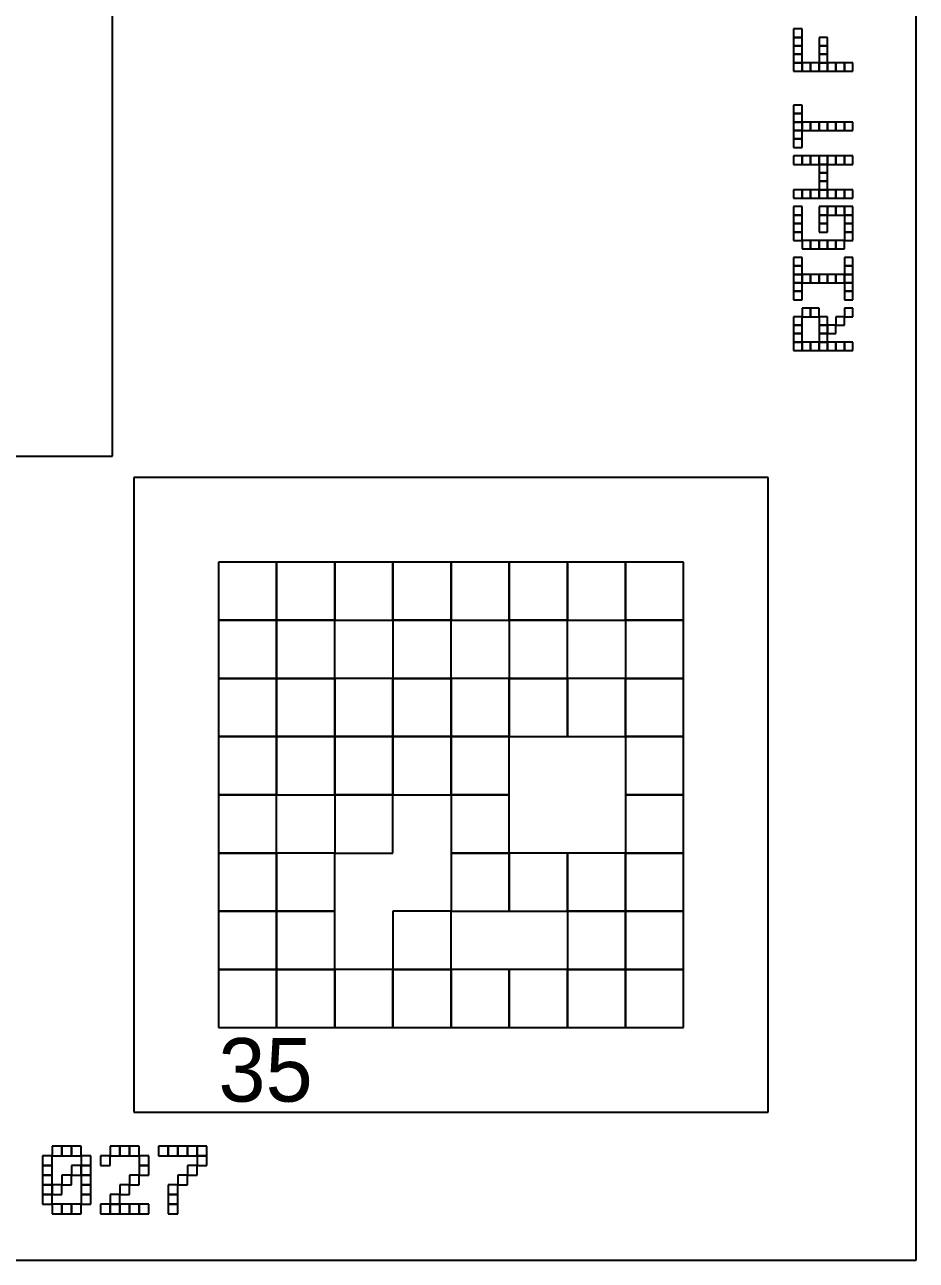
# Model space of a CAD drawing. Extents: x 0 to 490, y -8 to 329.
# Drawn here: x 107.8 to 150, y 0 to 58.4 of the extents above; entities that cross this region are included whole.
import ezdxf

# ---------------------------------------------------------------- set-up
doc = ezdxf.new("R2010")
doc.units = 0
for name, color, linetype in [('BLACK_POCKET', 7, 'CONTINUOUS'), ('BOARD_TEXT', 2, 'CONTINUOUS'), ('CUT', 1, 'CONTINUOUS'), ('LABEL', 3, 'CONTINUOUS'), ('QUIET_ZONE', 4, 'CONTINUOUS'), ('TAG_BOUNDARY', 8, 'CONTINUOUS')]:
    doc.layers.add(name, color=color, linetype=linetype)

msp = doc.modelspace()

# ---------------------------------------------------------------- linework, layer by layer
at = {"layer": 'BLACK_POCKET'}
for p, q in [((119.75, 33), (117, 33)), ((117, 33), (117, 30.25)), ((119.75, 30.25), (119.75, 33)), ((122.5, 33), (119.75, 33)), ((119.75, 33), (119.75, 30.25)), ((122.5, 30.25), (122.5, 33)), ((125.25, 33), (122.5, 33)), ((122.5, 33), (122.5, 30.25)), ((125.25, 30.25), (125.25, 33)), ((128, 33), (125.25, 33)), ((125.25, 33), (125.25, 30.25)), ((128, 30.25), (128, 33)), ((130.75, 33), (128, 33)), ((128, 33), (128, 30.25)), ((130.75, 30.25), (130.75, 33)), ((133.5, 33), (130.75, 33)), ((130.75, 33), (130.75, 30.25)), ((133.5, 30.25), (133.5, 33)), ((136.25, 33), (133.5, 33)), ((133.5, 33), (133.5, 30.25)), ((136.25, 30.25), (136.25, 33)), ((139, 33), (136.25, 33)), ((136.25, 33), (136.25, 30.25)), ((139, 30.25), (139, 33)), ((117, 30.25), (119.75, 30.25)), ((119.75, 30.25), (117, 30.25)), ((117, 30.25), (117, 27.5)), ((119.75, 30.25), (122.5, 30.25)), ((119.75, 27.5), (119.75, 30.25)), ((122.5, 30.25), (119.75, 30.25)), ((119.75, 30.25), (119.75, 27.5)), ((122.5, 30.25), (125.25, 30.25)), ((122.5, 27.5), (122.5, 30.25)), ((125.25, 30.25), (128, 30.25)), ((128, 30.25), (125.25, 30.25)), ((125.25, 30.25), (125.25, 27.5)), ((128, 30.25), (130.75, 30.25)), ((128, 27.5), (128, 30.25)), ((130.75, 30.25), (133.5, 30.25)), ((133.5, 30.25), (130.75, 30.25)), ((130.75, 30.25), (130.75, 27.5)), ((133.5, 30.25), (136.25, 30.25)), ((133.5, 27.5), (133.5, 30.25)), ((136.25, 30.25), (139, 30.25)), ((139, 30.25), (136.25, 30.25)), ((136.25, 30.25), (136.25, 27.5)), ((139, 27.5), (139, 30.25)), ((117, 27.5), (119.75, 27.5)), ((119.75, 27.5), (117, 27.5)), ((117, 27.5), (117, 24.75)), ((119.75, 27.5), (122.5, 27.5)), ((119.75, 24.75), (119.75, 27.5)), ((122.5, 27.5), (119.75, 27.5)), ((119.75, 27.5), (119.75, 24.75)), ((122.5, 24.75), (122.5, 27.5)), ((125.25, 27.5), (122.5, 27.5)), ((122.5, 27.5), (122.5, 24.75)), ((125.25, 27.5), (128, 27.5)), ((125.25, 24.75), (125.25, 27.5)), ((128, 27.5), (125.25, 27.5)), ((125.25, 27.5), (125.25, 24.75)), ((128, 24.75), (128, 27.5)), ((130.75, 27.5), (128, 27.5)), ((128, 27.5), (128, 24.75)), ((130.75, 27.5), (133.5, 27.5)), ((130.75, 24.75), (130.75, 27.5)), ((133.5, 27.5), (130.75, 27.5)), ((130.75, 27.5), (130.75, 24.75)), ((133.5, 24.75), (133.5, 27.5)), ((136.25, 27.5), (133.5, 27.5)), ((133.5, 27.5), (133.5, 24.75)), ((136.25, 27.5), (139, 27.5)), ((136.25, 24.75), (136.25, 27.5)), ((139, 27.5), (136.25, 27.5)), ((136.25, 27.5), (136.25, 24.75)), ((139, 24.75), (139, 27.5)), ((117, 24.75), (119.75, 24.75)), ((119.75, 24.75), (117, 24.75)), ((117, 24.75), (117, 22)), ((119.75, 24.75), (122.5, 24.75)), ((119.75, 22), (119.75, 24.75)), ((122.5, 24.75), (119.75, 24.75)), ((119.75, 24.75), (119.75, 22)), ((122.5, 24.75), (125.25, 24.75)), ((122.5, 22), (122.5, 24.75)), ((125.25, 24.75), (122.5, 24.75)), ((122.5, 24.75), (122.5, 22)), ((125.25, 24.75), (128, 24.75)), ((125.25, 22), (125.25, 24.75)), ((128, 24.75), (125.25, 24.75)), ((125.25, 24.75), (125.25, 22)), ((128, 24.75), (130.75, 24.75)), ((128, 22), (128, 24.75)), ((130.75, 24.75), (128, 24.75)), ((128, 24.75), (128, 22)), ((130.75, 24.75), (133.5, 24.75)), ((130.75, 22), (130.75, 24.75)), ((133.5, 24.75), (136.25, 24.75)), ((136.25, 24.75), (139, 24.75)), ((139, 24.75), (136.25, 24.75)), ((136.25, 24.75), (136.25, 22)), ((139, 22), (139, 24.75)), ((117, 22), (119.75, 22)), ((119.75, 22), (117, 22)), ((117, 22), (117, 19.25)), ((119.75, 22), (122.5, 22)), ((119.75, 19.25), (119.75, 22)), ((122.5, 22), (125.25, 22)), ((125.25, 22), (122.5, 22)), ((122.5, 22), (122.5, 19.25)), ((125.25, 22), (128, 22)), ((125.25, 19.25), (125.25, 22)), ((128, 22), (130.75, 22)), ((130.75, 22), (128, 22)), ((128, 22), (128, 19.25)), ((130.75, 19.25), (130.75, 22)), ((136.25, 22), (139, 22)), ((139, 22), (136.25, 22)), ((136.25, 22), (136.25, 19.25)), ((139, 19.25), (139, 22)), ((117, 19.25), (119.75, 19.25)), ((119.75, 19.25), (117, 19.25)), ((117, 19.25), (117, 16.5)), ((119.75, 16.5), (119.75, 19.25)), ((122.5, 19.25), (119.75, 19.25)), ((119.75, 19.25), (119.75, 16.5)), ((122.5, 19.25), (125.25, 19.25)), ((122.5, 16.5), (122.5, 19.25)), ((128, 19.25), (130.75, 19.25)), ((130.75, 19.25), (128, 19.25)), ((128, 19.25), (128, 16.5)), ((130.75, 16.5), (130.75, 19.25)), ((133.5, 19.25), (130.75, 19.25)), ((130.75, 19.25), (130.75, 16.5)), ((133.5, 16.5), (133.5, 19.25)), ((136.25, 19.25), (133.5, 19.25)), ((133.5, 19.25), (133.5, 16.5)), ((136.25, 19.25), (139, 19.25)), ((136.25, 16.5), (136.25, 19.25)), ((139, 19.25), (136.25, 19.25)), ((136.25, 19.25), (136.25, 16.5)), ((139, 16.5), (139, 19.25)), ((117, 16.5), (119.75, 16.5)), ((119.75, 16.5), (117, 16.5)), ((117, 16.5), (117, 13.75)), ((119.75, 16.5), (122.5, 16.5)), ((119.75, 13.75), (119.75, 16.5)), ((122.5, 16.5), (119.75, 16.5)), ((119.75, 16.5), (119.75, 13.75)), ((122.5, 13.75), (122.5, 16.5)), ((128, 16.5), (125.25, 16.5)), ((125.25, 16.5), (125.25, 13.75)), ((128, 16.5), (130.75, 16.5)), ((128, 13.75), (128, 16.5)), ((130.75, 16.5), (133.5, 16.5)), ((133.5, 16.5), (136.25, 16.5)), ((136.25, 16.5), (133.5, 16.5)), ((133.5, 16.5), (133.5, 13.75)), ((136.25, 16.5), (139, 16.5)), ((136.25, 13.75), (136.25, 16.5)), ((139, 16.5), (136.25, 16.5)), ((136.25, 16.5), (136.25, 13.75)), ((139, 13.75), (139, 16.5)), ((117, 13.75), (119.75, 13.75)), ((119.75, 13.75), (117, 13.75)), ((117, 13.75), (117, 11)), ((119.75, 13.75), (122.5, 13.75)), ((119.75, 11), (119.75, 13.75)), ((122.5, 13.75), (119.75, 13.75)), ((119.75, 13.75), (119.75, 11)), ((122.5, 11), (122.5, 13.75)), ((125.25, 13.75), (122.5, 13.75)), ((122.5, 13.75), (122.5, 11)), ((125.25, 13.75), (128, 13.75)), ((125.25, 11), (125.25, 13.75)), ((128, 13.75), (125.25, 13.75)), ((125.25, 13.75), (125.25, 11)), ((128, 11), (128, 13.75)), ((130.75, 13.75), (128, 13.75)), ((128, 13.75), (128, 11)), ((130.75, 11), (130.75, 13.75)), ((133.5, 13.75), (130.75, 13.75)), ((130.75, 13.75), (130.75, 11)), ((133.5, 13.75), (136.25, 13.75)), ((133.5, 11), (133.5, 13.75)), ((136.25, 13.75), (133.5, 13.75)), ((133.5, 13.75), (133.5, 11)), ((136.25, 13.75), (139, 13.75)), ((136.25, 11), (136.25, 13.75)), ((139, 13.75), (136.25, 13.75)), ((136.25, 13.75), (136.25, 11)), ((139, 11), (139, 13.75)), ((117, 11), (119.75, 11)), ((119.75, 11), (122.5, 11)), ((122.5, 11), (125.25, 11)), ((125.25, 11), (128, 11)), ((128, 11), (130.75, 11)), ((130.75, 11), (133.5, 11)), ((133.5, 11), (136.25, 11)), ((136.25, 11), (139, 11))]:
    msp.add_line(p, q, dxfattribs=at)
at = {"layer": 'BOARD_TEXT'}
for p, q in [((144.6, 58.2), (144.2, 58.2)), ((144.2, 58.2), (144.2, 57.8)), ((144.6, 57.8), (144.6, 58.2)), ((144.6, 57.8), (144.2, 57.8)), ((144.2, 57.8), (144.2, 57.4)), ((144.2, 57.8), (144.6, 57.8)), ((144.6, 57.4), (144.2, 57.4)), ((144.2, 57.4), (144.2, 57)), ((144.2, 57.4), (144.6, 57.4)), ((144.6, 57.4), (144.6, 57.8)), ((144.6, 57), (144.6, 57.4)), ((145.8, 57.8), (145.4, 57.8)), ((145.4, 57.8), (145.4, 57.4)), ((145.8, 57.4), (145.4, 57.4)), ((145.4, 57.4), (145.4, 57)), ((145.4, 57.4), (145.8, 57.4)), ((145.8, 57.4), (145.8, 57.8)), ((145.8, 57), (145.8, 57.4)), ((144.6, 57), (144.2, 57)), ((144.2, 57), (144.2, 56.6)), ((144.2, 57), (144.6, 57)), ((144.6, 56.6), (144.6, 57)), ((145.8, 57), (145.4, 57)), ((145.4, 57), (145.4, 56.6)), ((145.4, 57), (145.8, 57)), ((145.8, 56.6), (145.8, 57)), ((144.6, 56.6), (144.2, 56.6)), ((144.2, 56.6), (144.2, 56.2)), ((144.2, 56.6), (144.6, 56.6)), ((144.2, 56.2), (144.6, 56.2)), ((144.6, 56.2), (144.6, 56.6)), ((145, 56.6), (144.6, 56.6)), ((144.6, 56.6), (144.6, 56.2)), ((144.6, 56.2), (145, 56.2)), ((145, 56.2), (145, 56.6)), ((145.4, 56.6), (145, 56.6)), ((145, 56.6), (145, 56.2)), ((145, 56.2), (145.4, 56.2)), ((145.4, 56.2), (145.4, 56.6)), ((145.8, 56.6), (145.4, 56.6)), ((145.4, 56.6), (145.4, 56.2)), ((145.4, 56.6), (145.8, 56.6)), ((145.4, 56.2), (145.8, 56.2)), ((145.8, 56.2), (145.8, 56.6)), ((146.2, 56.6), (145.8, 56.6)), ((145.8, 56.6), (145.8, 56.2)), ((145.8, 56.2), (146.2, 56.2)), ((146.2, 56.2), (146.2, 56.6)), ((146.6, 56.6), (146.2, 56.6)), ((146.2, 56.6), (146.2, 56.2)), ((146.2, 56.2), (146.6, 56.2)), ((146.6, 56.2), (146.6, 56.6)), ((147, 56.6), (146.6, 56.6)), ((146.6, 56.6), (146.6, 56.2)), ((146.6, 56.2), (147, 56.2)), ((147, 56.2), (147, 56.6)), ((144.6, 54.6), (144.2, 54.6)), ((144.2, 54.6), (144.2, 54.2)), ((144.6, 54.2), (144.6, 54.6)), ((144.6, 54.2), (144.2, 54.2)), ((144.2, 54.2), (144.2, 53.8)), ((144.2, 54.2), (144.6, 54.2)), ((144.6, 53.8), (144.2, 53.8)), ((144.2, 53.8), (144.2, 53.4)), ((144.2, 53.8), (144.6, 53.8)), ((144.6, 53.8), (144.6, 54.2)), ((144.6, 53.4), (144.6, 53.8)), ((145, 53.8), (144.6, 53.8)), ((144.6, 53.8), (144.6, 53.4)), ((145, 53.4), (145, 53.8)), ((145.4, 53.8), (145, 53.8)), ((145, 53.8), (145, 53.4)), ((145.4, 53.4), (145.4, 53.8)), ((145.8, 53.8), (145.4, 53.8)), ((145.4, 53.8), (145.4, 53.4)), ((145.8, 53.4), (145.8, 53.8)), ((146.2, 53.8), (145.8, 53.8)), ((145.8, 53.8), (145.8, 53.4)), ((146.2, 53.4), (146.2, 53.8)), ((146.6, 53.8), (146.2, 53.8)), ((146.2, 53.8), (146.2, 53.4)), ((146.6, 53.4), (146.6, 53.8)), ((147, 53.8), (146.6, 53.8)), ((146.6, 53.8), (146.6, 53.4)), ((147, 53.4), (147, 53.8)), ((144.6, 53.4), (144.2, 53.4)), ((144.2, 53.4), (144.2, 53)), ((144.2, 53.4), (144.6, 53.4)), ((144.6, 53), (144.6, 53.4)), ((144.6, 53.4), (145, 53.4)), ((145, 53.4), (145.4, 53.4)), ((145.4, 53.4), (145.8, 53.4)), ((145.8, 53.4), (146.2, 53.4)), ((146.2, 53.4), (146.6, 53.4)), ((146.6, 53.4), (147, 53.4)), ((144.6, 53), (144.2, 53)), ((144.2, 53), (144.2, 52.6)), ((144.2, 53), (144.6, 53)), ((144.2, 52.6), (144.6, 52.6)), ((144.6, 52.6), (144.6, 53)), ((144.6, 52.2), (144.2, 52.2)), ((144.2, 52.2), (144.2, 51.8)), ((144.6, 51.8), (144.6, 52.2)), ((145, 52.2), (144.6, 52.2)), ((144.6, 52.2), (144.6, 51.8)), ((145, 51.8), (145, 52.2)), ((145.4, 52.2), (145, 52.2)), ((145, 52.2), (145, 51.8)), ((145.4, 51.8), (145.4, 52.2)), ((145.8, 52.2), (145.4, 52.2)), ((145.4, 52.2), (145.4, 51.8)), ((145.8, 51.8), (145.8, 52.2)), ((146.2, 52.2), (145.8, 52.2)), ((145.8, 52.2), (145.8, 51.8)), ((146.2, 51.8), (146.2, 52.2)), ((146.6, 52.2), (146.2, 52.2)), ((146.2, 52.2), (146.2, 51.8)), ((146.6, 51.8), (146.6, 52.2)), ((147, 52.2), (146.6, 52.2)), ((146.6, 52.2), (146.6, 51.8)), ((147, 51.8), (147, 52.2)), ((144.2, 51.8), (144.6, 51.8)), ((144.6, 51.8), (145, 51.8)), ((145, 51.8), (145.4, 51.8)), ((145.8, 51.8), (145.4, 51.8)), ((145.4, 51.8), (145.4, 51.4)), ((145.4, 51.8), (145.8, 51.8)), ((145.8, 51.4), (145.4, 51.4)), ((145.4, 51.4), (145.4, 51)), ((145.4, 51.4), (145.8, 51.4)), ((145.8, 51.4), (145.8, 51.8)), ((145.8, 51.8), (146.2, 51.8)), ((145.8, 51), (145.8, 51.4)), ((146.2, 51.8), (146.6, 51.8)), ((146.6, 51.8), (147, 51.8)), ((145.8, 51), (145.4, 51)), ((145.4, 51), (145.4, 50.6)), ((145.4, 51), (145.8, 51)), ((145.8, 50.6), (145.8, 51)), ((144.6, 50.6), (144.2, 50.6)), ((144.2, 50.6), (144.2, 50.2)), ((144.6, 50.2), (144.6, 50.6)), ((145, 50.6), (144.6, 50.6)), ((144.6, 50.6), (144.6, 50.2)), ((145, 50.2), (145, 50.6)), ((145.4, 50.6), (145, 50.6)), ((145, 50.6), (145, 50.2)), ((145.4, 50.2), (145.4, 50.6)), ((145.8, 50.6), (145.4, 50.6)), ((145.4, 50.6), (145.4, 50.2)), ((145.4, 50.6), (145.8, 50.6)), ((145.8, 50.2), (145.8, 50.6)), ((146.2, 50.6), (145.8, 50.6)), ((145.8, 50.6), (145.8, 50.2)), ((146.2, 50.2), (146.2, 50.6)), ((146.6, 50.6), (146.2, 50.6)), ((146.2, 50.6), (146.2, 50.2)), ((146.6, 50.2), (146.6, 50.6)), ((147, 50.6), (146.6, 50.6)), ((146.6, 50.6), (146.6, 50.2)), ((147, 50.2), (147, 50.6)), ((144.2, 50.2), (144.6, 50.2)), ((144.6, 49.8), (144.2, 49.8)), ((144.2, 49.8), (144.2, 49.4)), ((144.6, 50.2), (145, 50.2)), ((144.6, 49.4), (144.6, 49.8)), ((145, 50.2), (145.4, 50.2)), ((145.4, 50.2), (145.8, 50.2)), ((145.8, 49.8), (145.4, 49.8)), ((145.4, 49.8), (145.4, 49.4)), ((145.8, 50.2), (146.2, 50.2)), ((145.8, 49.4), (145.8, 49.8)), ((146.2, 49.8), (145.8, 49.8)), ((145.8, 49.8), (145.8, 49.4)), ((146.2, 50.2), (146.6, 50.2)), ((146.2, 49.4), (146.2, 49.8)), ((146.6, 49.8), (146.2, 49.8)), ((146.2, 49.8), (146.2, 49.4)), ((146.6, 50.2), (147, 50.2)), ((146.6, 49.4), (146.6, 49.8)), ((147, 49.8), (146.6, 49.8)), ((146.6, 49.8), (146.6, 49.4)), ((147, 49.4), (147, 49.8)), ((144.6, 49.4), (144.2, 49.4)), ((144.2, 49.4), (144.2, 49)), ((144.2, 49.4), (144.6, 49.4)), ((144.6, 49), (144.6, 49.4)), ((145.8, 49.4), (145.4, 49.4)), ((145.4, 49.4), (145.4, 49)), ((145.4, 49.4), (145.8, 49.4)), ((145.8, 49), (145.8, 49.4)), ((145.8, 49.4), (146.2, 49.4)), ((146.2, 49.4), (146.6, 49.4)), ((147, 49.4), (146.6, 49.4)), ((146.6, 49.4), (146.6, 49)), ((146.6, 49.4), (147, 49.4)), ((147, 49), (147, 49.4)), ((144.6, 49), (144.2, 49)), ((144.2, 49), (144.2, 48.6)), ((144.2, 49), (144.6, 49)), ((144.6, 48.6), (144.2, 48.6)), ((144.2, 48.6), (144.2, 48.2)), ((144.2, 48.6), (144.6, 48.6)), ((144.6, 48.6), (144.6, 49)), ((144.6, 48.2), (144.6, 48.6)), ((145.8, 49), (145.4, 49)), ((145.4, 49), (145.4, 48.6)), ((145.4, 49), (145.8, 49)), ((145.4, 48.6), (145.8, 48.6)), ((145.8, 48.6), (145.8, 49)), ((147, 49), (146.6, 49)), ((146.6, 49), (146.6, 48.6)), ((146.6, 49), (147, 49)), ((147, 48.6), (146.6, 48.6)), ((146.6, 48.6), (146.6, 48.2)), ((146.6, 48.6), (147, 48.6)), ((147, 48.6), (147, 49)), ((147, 48.2), (147, 48.6)), ((144.2, 48.2), (144.6, 48.2)), ((145, 48.2), (144.6, 48.2)), ((144.6, 48.2), (144.6, 47.8)), ((145, 47.8), (145, 48.2)), ((145.4, 48.2), (145, 48.2)), ((145, 48.2), (145, 47.8)), ((145.4, 47.8), (145.4, 48.2)), ((145.8, 48.2), (145.4, 48.2)), ((145.4, 48.2), (145.4, 47.8)), ((145.8, 47.8), (145.8, 48.2)), ((146.2, 48.2), (145.8, 48.2)), ((145.8, 48.2), (145.8, 47.8)), ((146.2, 47.8), (146.2, 48.2)), ((146.6, 48.2), (146.2, 48.2)), ((146.2, 48.2), (146.2, 47.8)), ((146.6, 47.8), (146.6, 48.2)), ((146.6, 48.2), (147, 48.2)), ((144.6, 47.4), (144.2, 47.4)), ((144.2, 47.4), (144.2, 47)), ((144.6, 47.8), (145, 47.8)), ((144.6, 47), (144.6, 47.4)), ((145, 47.8), (145.4, 47.8)), ((145.4, 47.8), (145.8, 47.8)), ((145.8, 47.8), (146.2, 47.8)), ((146.2, 47.8), (146.6, 47.8)), ((147, 47.4), (146.6, 47.4)), ((146.6, 47.4), (146.6, 47)), ((147, 47), (147, 47.4)), ((144.6, 47), (144.2, 47)), ((144.2, 47), (144.2, 46.6)), ((144.2, 47), (144.6, 47)), ((144.6, 46.6), (144.6, 47)), ((147, 47), (146.6, 47)), ((146.6, 47), (146.6, 46.6)), ((146.6, 47), (147, 47)), ((147, 46.6), (147, 47)), ((144.6, 46.6), (144.2, 46.6)), ((144.2, 46.6), (144.2, 46.2)), ((144.2, 46.6), (144.6, 46.6)), ((144.6, 46.2), (144.2, 46.2)), ((144.2, 46.2), (144.2, 45.8)), ((144.2, 46.2), (144.6, 46.2)), ((144.6, 46.2), (144.6, 46.6)), ((145, 46.6), (144.6, 46.6)), ((144.6, 46.6), (144.6, 46.2)), ((144.6, 45.8), (144.6, 46.2)), ((144.6, 46.2), (145, 46.2)), ((145, 46.2), (145, 46.6)), ((145.4, 46.6), (145, 46.6)), ((145, 46.6), (145, 46.2)), ((145, 46.2), (145.4, 46.2)), ((145.4, 46.2), (145.4, 46.6)), ((145.8, 46.6), (145.4, 46.6)), ((145.4, 46.6), (145.4, 46.2)), ((145.4, 46.2), (145.8, 46.2)), ((145.8, 46.2), (145.8, 46.6)), ((146.2, 46.6), (145.8, 46.6)), ((145.8, 46.6), (145.8, 46.2)), ((145.8, 46.2), (146.2, 46.2)), ((146.2, 46.2), (146.2, 46.6)), ((146.6, 46.6), (146.2, 46.6)), ((146.2, 46.6), (146.2, 46.2)), ((146.2, 46.2), (146.6, 46.2)), ((146.6, 46.2), (146.6, 46.6)), ((147, 46.6), (146.6, 46.6)), ((146.6, 46.6), (146.6, 46.2)), ((146.6, 46.6), (147, 46.6)), ((147, 46.2), (146.6, 46.2)), ((146.6, 46.2), (146.6, 45.8)), ((146.6, 46.2), (147, 46.2)), ((147, 46.2), (147, 46.6)), ((147, 45.8), (147, 46.2)), ((144.6, 45.8), (144.2, 45.8)), ((144.2, 45.8), (144.2, 45.4)), ((144.2, 45.8), (144.6, 45.8)), ((144.6, 45.4), (144.6, 45.8)), ((147, 45.8), (146.6, 45.8)), ((146.6, 45.8), (146.6, 45.4)), ((146.6, 45.8), (147, 45.8)), ((147, 45.4), (147, 45.8)), ((144.2, 45.4), (144.6, 45.4)), ((145, 45), (144.6, 45)), ((144.6, 45), (144.6, 44.6)), ((145, 44.6), (145, 45)), ((145.4, 45), (145, 45)), ((145, 45), (145, 44.6)), ((145.4, 44.6), (145.4, 45)), ((146.6, 45.4), (147, 45.4)), ((147, 45), (146.6, 45)), ((146.6, 45), (146.6, 44.6)), ((147, 44.6), (147, 45)), ((144.6, 44.6), (144.2, 44.6)), ((144.2, 44.6), (144.2, 44.2)), ((144.6, 44.2), (144.6, 44.6)), ((144.6, 44.6), (145, 44.6)), ((145, 44.6), (145.4, 44.6)), ((145.8, 44.6), (145.4, 44.6)), ((145.4, 44.6), (145.4, 44.2)), ((145.8, 44.2), (145.8, 44.6)), ((146.6, 44.6), (146.2, 44.6)), ((146.2, 44.6), (146.2, 44.2)), ((146.6, 44.2), (146.6, 44.6)), ((146.6, 44.6), (147, 44.6)), ((144.6, 44.2), (144.2, 44.2)), ((144.2, 44.2), (144.2, 43.8)), ((144.2, 44.2), (144.6, 44.2)), ((144.6, 43.8), (144.6, 44.2)), ((145.8, 44.2), (145.4, 44.2)), ((145.4, 44.2), (145.4, 43.8)), ((145.4, 44.2), (145.8, 44.2)), ((145.8, 43.8), (145.8, 44.2)), ((146.2, 44.2), (145.8, 44.2)), ((145.8, 44.2), (145.8, 43.8)), ((146.2, 43.8), (146.2, 44.2)), ((146.2, 44.2), (146.6, 44.2)), ((144.6, 43.8), (144.2, 43.8)), ((144.2, 43.8), (144.2, 43.4)), ((144.2, 43.8), (144.6, 43.8)), ((144.6, 43.4), (144.2, 43.4)), ((144.2, 43.4), (144.2, 43)), ((144.2, 43.4), (144.6, 43.4)), ((144.6, 43.4), (144.6, 43.8)), ((144.6, 43), (144.6, 43.4)), ((145, 43.4), (144.6, 43.4)), ((144.6, 43.4), (144.6, 43)), ((145, 43), (145, 43.4)), ((145.4, 43.4), (145, 43.4)), ((145, 43.4), (145, 43)), ((145.8, 43.8), (145.4, 43.8)), ((145.4, 43.8), (145.4, 43.4)), ((145.4, 43.8), (145.8, 43.8)), ((145.4, 43), (145.4, 43.4)), ((145.8, 43.4), (145.4, 43.4)), ((145.4, 43.4), (145.4, 43)), ((145.4, 43.4), (145.8, 43.4)), ((145.8, 43.4), (145.8, 43.8)), ((145.8, 43.8), (146.2, 43.8)), ((145.8, 43), (145.8, 43.4)), ((146.2, 43.4), (145.8, 43.4)), ((145.8, 43.4), (145.8, 43)), ((146.2, 43), (146.2, 43.4)), ((146.6, 43.4), (146.2, 43.4)), ((146.2, 43.4), (146.2, 43)), ((146.6, 43), (146.6, 43.4)), ((147, 43.4), (146.6, 43.4)), ((146.6, 43.4), (146.6, 43)), ((147, 43), (147, 43.4)), ((144.2, 43), (144.6, 43)), ((144.6, 43), (145, 43)), ((145, 43), (145.4, 43)), ((145.4, 43), (145.8, 43)), ((145.8, 43), (146.2, 43)), ((146.2, 43), (146.6, 43)), ((146.6, 43), (147, 43)), ((109.6, 5.4), (109.142857, 5.4)), ((109.142857, 5.4), (109.142857, 4.942857)), ((109.6, 4.942857), (109.6, 5.4)), ((110.057143, 5.4), (109.6, 5.4)), ((109.6, 5.4), (109.6, 4.942857)), ((110.057143, 4.942857), (110.057143, 5.4)), ((110.514286, 5.4), (110.057143, 5.4)), ((110.057143, 5.4), (110.057143, 4.942857)), ((110.514286, 4.942857), (110.514286, 5.4)), ((112.342857, 5.4), (111.885714, 5.4)), ((111.885714, 5.4), (111.885714, 4.942857)), ((112.342857, 4.942857), (112.342857, 5.4)), ((112.8, 5.4), (112.342857, 5.4)), ((112.342857, 5.4), (112.342857, 4.942857)), ((112.8, 4.942857), (112.8, 5.4)), ((113.257143, 5.4), (112.8, 5.4)), ((112.8, 5.4), (112.8, 4.942857)), ((113.257143, 4.942857), (113.257143, 5.4)), ((114.628571, 5.4), (114.171429, 5.4)), ((114.171429, 5.4), (114.171429, 4.942857)), ((114.628571, 4.942857), (114.628571, 5.4)), ((115.085714, 5.4), (114.628571, 5.4)), ((114.628571, 5.4), (114.628571, 4.942857)), ((115.085714, 4.942857), (115.085714, 5.4)), ((115.542857, 5.4), (115.085714, 5.4)), ((115.085714, 5.4), (115.085714, 4.942857)), ((115.542857, 4.942857), (115.542857, 5.4)), ((116, 5.4), (115.542857, 5.4)), ((115.542857, 5.4), (115.542857, 4.942857)), ((116, 4.942857), (116, 5.4)), ((116.457143, 5.4), (116, 5.4)), ((116, 5.4), (116, 4.942857)), ((116.457143, 4.942857), (116.457143, 5.4)), ((109.142857, 4.942857), (108.685714, 4.942857)), ((108.685714, 4.942857), (108.685714, 4.485714)), ((109.142857, 4.942857), (109.6, 4.942857)), ((109.142857, 4.485714), (109.142857, 4.942857)), ((109.6, 4.942857), (110.057143, 4.942857)), ((110.057143, 4.942857), (110.514286, 4.942857)), ((110.971429, 4.942857), (110.514286, 4.942857)), ((110.514286, 4.942857), (110.514286, 4.485714)), ((110.971429, 4.485714), (110.971429, 4.942857)), ((111.885714, 4.942857), (111.428571, 4.942857)), ((111.428571, 4.942857), (111.428571, 4.485714)), ((111.885714, 4.942857), (112.342857, 4.942857)), ((111.885714, 4.485714), (111.885714, 4.942857)), ((112.342857, 4.942857), (112.8, 4.942857)), ((112.8, 4.942857), (113.257143, 4.942857)), ((113.714286, 4.942857), (113.257143, 4.942857)), ((113.257143, 4.942857), (113.257143, 4.485714)), ((113.714286, 4.485714), (113.714286, 4.942857)), ((114.171429, 4.942857), (114.628571, 4.942857)), ((114.628571, 4.942857), (115.085714, 4.942857)), ((115.085714, 4.942857), (115.542857, 4.942857)), ((115.542857, 4.942857), (116, 4.942857)), ((116, 4.942857), (116.457143, 4.942857)), ((116.457143, 4.942857), (116, 4.942857)), ((116, 4.942857), (116, 4.485714)), ((116.457143, 4.485714), (116.457143, 4.942857)), ((108.685714, 4.485714), (109.142857, 4.485714)), ((109.142857, 4.485714), (108.685714, 4.485714)), ((108.685714, 4.485714), (108.685714, 4.028571)), ((109.142857, 4.028571), (109.142857, 4.485714)), ((110.514286, 4.485714), (110.057143, 4.485714)), ((110.057143, 4.485714), (110.057143, 4.028571)), ((110.514286, 4.485714), (110.971429, 4.485714)), ((110.514286, 4.028571), (110.514286, 4.485714)), ((110.971429, 4.485714), (110.514286, 4.485714)), ((110.514286, 4.485714), (110.514286, 4.028571)), ((110.971429, 4.028571), (110.971429, 4.485714)), ((111.428571, 4.485714), (111.885714, 4.485714)), ((113.257143, 4.485714), (113.714286, 4.485714)), ((113.714286, 4.485714), (113.257143, 4.485714)), ((113.257143, 4.485714), (113.257143, 4.028571)), ((113.714286, 4.028571), (113.714286, 4.485714)), ((116, 4.485714), (115.542857, 4.485714)), ((115.542857, 4.485714), (115.542857, 4.028571)), ((116, 4.485714), (116.457143, 4.485714)), ((116, 4.028571), (116, 4.485714)), ((108.685714, 4.028571), (109.142857, 4.028571)), ((109.142857, 4.028571), (108.685714, 4.028571)), ((108.685714, 4.028571), (108.685714, 3.571429)), ((108.685714, 3.571429), (109.142857, 3.571429)), ((109.142857, 3.571429), (108.685714, 3.571429)), ((108.685714, 3.571429), (108.685714, 3.114286)), ((109.142857, 3.571429), (109.142857, 4.028571)), ((109.142857, 3.114286), (109.142857, 3.571429)), ((109.6, 3.571429), (109.142857, 3.571429)), ((109.142857, 3.571429), (109.142857, 3.114286)), ((110.057143, 4.028571), (109.6, 4.028571)), ((109.6, 4.028571), (109.6, 3.571429)), ((109.6, 3.571429), (110.057143, 3.571429)), ((109.6, 3.114286), (109.6, 3.571429)), ((110.057143, 4.028571), (110.514286, 4.028571)), ((110.057143, 3.571429), (110.057143, 4.028571)), ((110.514286, 4.028571), (110.971429, 4.028571)), ((110.971429, 4.028571), (110.514286, 4.028571)), ((110.514286, 4.028571), (110.514286, 3.571429)), ((110.514286, 3.571429), (110.971429, 3.571429)), ((110.971429, 3.571429), (110.514286, 3.571429)), ((110.514286, 3.571429), (110.514286, 3.114286)), ((110.971429, 3.571429), (110.971429, 4.028571)), ((110.971429, 3.114286), (110.971429, 3.571429)), ((112.8, 3.571429), (112.342857, 3.571429)), ((112.342857, 3.571429), (112.342857, 3.114286)), ((113.257143, 4.028571), (112.8, 4.028571)), ((112.8, 4.028571), (112.8, 3.571429)), ((112.8, 3.571429), (113.257143, 3.571429)), ((112.8, 3.114286), (112.8, 3.571429)), ((113.257143, 4.028571), (113.714286, 4.028571)), ((113.257143, 3.571429), (113.257143, 4.028571)), ((115.085714, 3.571429), (114.628571, 3.571429)), ((114.628571, 3.571429), (114.628571, 3.114286)), ((115.542857, 4.028571), (115.085714, 4.028571)), ((115.085714, 4.028571), (115.085714, 3.571429)), ((115.085714, 3.571429), (115.542857, 3.571429)), ((115.085714, 3.114286), (115.085714, 3.571429)), ((115.542857, 4.028571), (116, 4.028571)), ((115.542857, 3.571429), (115.542857, 4.028571)), ((108.685714, 3.114286), (109.142857, 3.114286)), ((109.142857, 3.114286), (108.685714, 3.114286)), ((108.685714, 3.114286), (108.685714, 2.657143)), ((109.142857, 3.114286), (109.6, 3.114286)), ((109.142857, 2.657143), (109.142857, 3.114286)), ((110.514286, 3.114286), (110.971429, 3.114286)), ((110.971429, 3.114286), (110.514286, 3.114286)), ((110.514286, 3.114286), (110.514286, 2.657143)), ((110.971429, 2.657143), (110.971429, 3.114286)), ((112.342857, 3.114286), (111.885714, 3.114286)), ((111.885714, 3.114286), (111.885714, 2.657143)), ((112.342857, 3.114286), (112.8, 3.114286)), ((112.342857, 2.657143), (112.342857, 3.114286)), ((114.628571, 3.114286), (115.085714, 3.114286)), ((115.085714, 3.114286), (114.628571, 3.114286)), ((114.628571, 3.114286), (114.628571, 2.657143)), ((115.085714, 2.657143), (115.085714, 3.114286)), ((108.685714, 2.657143), (109.142857, 2.657143)), ((109.6, 2.657143), (109.142857, 2.657143)), ((109.142857, 2.657143), (109.142857, 2.2)), ((109.6, 2.2), (109.6, 2.657143)), ((110.057143, 2.657143), (109.6, 2.657143)), ((109.6, 2.657143), (109.6, 2.2)), ((110.057143, 2.2), (110.057143, 2.657143)), ((110.514286, 2.657143), (110.057143, 2.657143)), ((110.057143, 2.657143), (110.057143, 2.2)), ((110.514286, 2.657143), (110.971429, 2.657143)), ((110.514286, 2.2), (110.514286, 2.657143)), ((111.885714, 2.657143), (111.428571, 2.657143)), ((111.428571, 2.657143), (111.428571, 2.2)), ((111.885714, 2.657143), (112.342857, 2.657143)), ((111.885714, 2.2), (111.885714, 2.657143)), ((112.342857, 2.657143), (111.885714, 2.657143)), ((111.885714, 2.657143), (111.885714, 2.2)), ((112.342857, 2.2), (112.342857, 2.657143)), ((112.8, 2.657143), (112.342857, 2.657143)), ((112.342857, 2.657143), (112.342857, 2.2)), ((112.8, 2.2), (112.8, 2.657143)), ((113.257143, 2.657143), (112.8, 2.657143)), ((112.8, 2.657143), (112.8, 2.2)), ((113.257143, 2.2), (113.257143, 2.657143)), ((113.714286, 2.657143), (113.257143, 2.657143)), ((113.257143, 2.657143), (113.257143, 2.2)), ((113.714286, 2.2), (113.714286, 2.657143)), ((114.628571, 2.657143), (115.085714, 2.657143)), ((115.085714, 2.657143), (114.628571, 2.657143)), ((114.628571, 2.657143), (114.628571, 2.2)), ((115.085714, 2.2), (115.085714, 2.657143)), ((109.142857, 2.2), (109.6, 2.2)), ((109.6, 2.2), (110.057143, 2.2)), ((110.057143, 2.2), (110.514286, 2.2)), ((111.428571, 2.2), (111.885714, 2.2)), ((111.885714, 2.2), (112.342857, 2.2)), ((112.342857, 2.2), (112.8, 2.2)), ((112.8, 2.2), (113.257143, 2.2)), ((113.257143, 2.2), (113.714286, 2.2)), ((114.628571, 2.2), (115.085714, 2.2))]:
    msp.add_line(p, q, dxfattribs=at)
at = {"layer": 'CUT'}
for p, q in [((150, 0), (150, 150)), ((0, 0), (150, 0))]:
    msp.add_line(p, q, dxfattribs=at)
at = {"layer": 'QUIET_ZONE'}
for p, q in [((112, 38), (112, 112)), ((38, 38), (112, 38)), ((143, 37), (113, 37)), ((113, 37), (113, 7)), ((143, 7), (143, 37)), ((113, 7), (143, 7))]:
    msp.add_line(p, q, dxfattribs=at)
at = {"layer": 'TAG_BOUNDARY'}
for p, q in [((139, 33), (117, 33)), ((117, 33), (117, 11)), ((139, 11), (139, 33)), ((117, 11), (139, 11))]:
    msp.add_line(p, q, dxfattribs=at)

# ---------------------------------------------------------------- texts
at = {"layer": 'LABEL'}
msp.add_text('35', height=3, dxfattribs=at).set_placement((117, 7.5))

doc.saveas('drawing.dxf')
